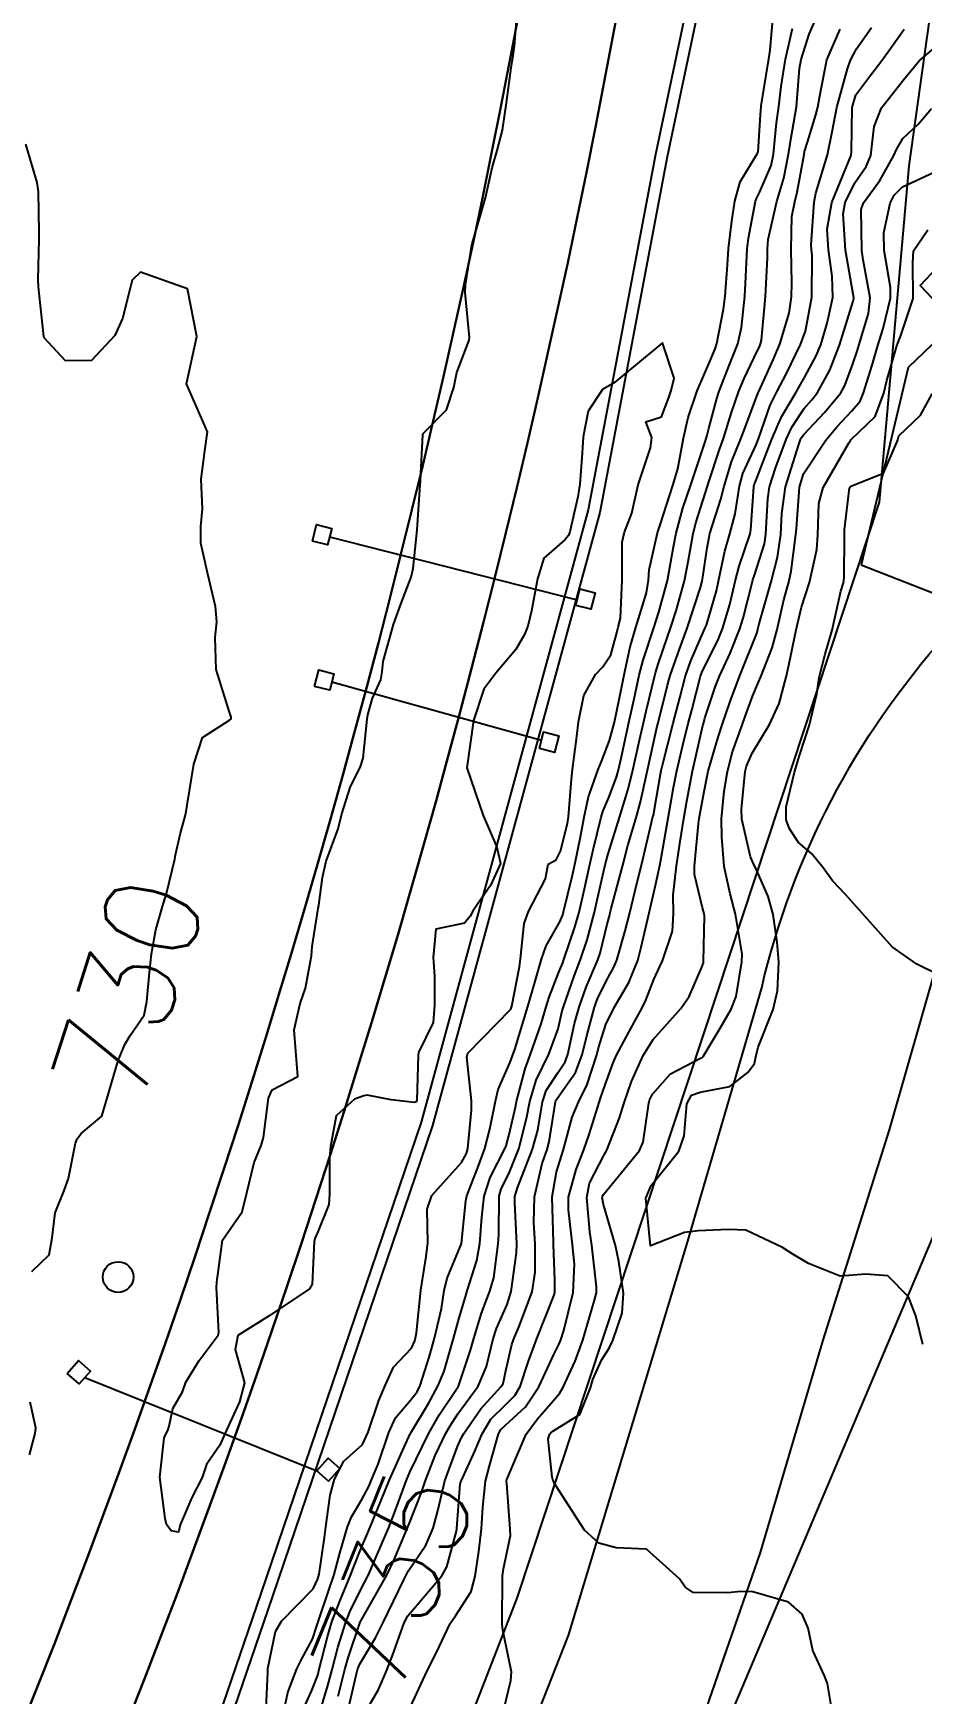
# Model space of a CAD drawing. Header units: metres. Extents: x 318500 to 325275, y 7408834 to 7428799.
# Drawn here: x 323860.1 to 323897.5, y 7420204.2 to 7420274.1 of the extents above; entities that cross this region are included whole.
import ezdxf
from ezdxf.enums import TextEntityAlignment as Align

# ---------------------------------------------------------------- set-up
doc = ezdxf.new("R2010")
doc.units = ezdxf.units.M
doc.header["$MEASUREMENT"] = 0
for name, color, linetype in [('Canaleta de Drenagem', 151, 'Continuous'), ('Cemitério', 206, 'Continuous'), ('Cotas', 45, 'Continuous'), ('Curvas de Nivel 1m', 11, 'Continuous'), ('Curvas de Nivel 5m', 15, 'Continuous'), ('Divisas', 45, 'Continuous'), ('Edificações', 30, 'Continuous'), ('Linha Férrea', 20, 'Continuous'), ('Postes', 20, 'Continuous'), ('Pórticos', 45, 'Continuous'), ('Vias Primárias', 230, 'Continuous')]:
    doc.layers.add(name, color=color, linetype=linetype)
doc.styles.add('Style-STANDARD', font='STANDARD.shx')

msp = doc.modelspace()

# ---------------------------------------------------------------- linework, layer by layer
at = {"layer": 'Canaleta de Drenagem'}
for points in [[(323891.418, 7420394.695), (323892.434, 7420383.178), (323894.003, 7420366.411), (323894.043, 7420351.105), (323893.695, 7420331.232), (323893.583, 7420323.312), (323892.269, 7420306.607), (323891.176, 7420295.33), (323888.938, 7420281.623), (323886.274, 7420268.988), (323883.441, 7420254.04), (323876.417, 7420228.276), (323869.673, 7420208.437), (323866.49, 7420199.138)], [(323891.916, 7420394.739), (323892.932, 7420383.223), (323894.503, 7420366.435), (323894.543, 7420351.101), (323894.195, 7420331.224), (323894.083, 7420323.289), (323892.767, 7420306.564), (323891.672, 7420295.265), (323889.429, 7420281.531), (323886.764, 7420268.889), (323883.929, 7420253.928), (323876.895, 7420228.129), (323870.146, 7420208.276), (323866.963, 7420198.976)]]:
    msp.add_lwpolyline(points, dxfattribs=at)
at = {"layer": 'Cemitério'}
msp.add_lwpolyline([(323974.526, 7420146.416), (323992.042, 7420200.075), (323901.075, 7420230.882), (323879.8, 7420180.568), (323974.526, 7420146.416)], dxfattribs=at)
at = {"layer": 'Curvas de Nivel 1m', "flags": 128}
for points, elevation in [([(323869.877, 7420203.279), (323869.959, 7420205.136), (323869.967, 7420205.278), (323870.283, 7420206.834), (323870.539, 7420207.27), (323871.864, 7420208.635), (323872.067, 7420209.049), (323872.12, 7420209.248), (323872.35, 7420210.789), (323872.406, 7420211.245), (323872.591, 7420212.572), (323872.774, 7420213.242), (323873.167, 7420214.008), (323873.945, 7420214.706), (323874.186, 7420215.226), (323874.63, 7420216.56), (323874.917, 7420217.216), (323875.247, 7420217.956), (323876.003, 7420218.755), (323876.141, 7420219.065), (323876.178, 7420219.197), (323876.218, 7420219.403), (323876.4, 7420221.194), (323876.627, 7420222.616), (323876.698, 7420223.19), (323876.663, 7420224.61), (323876.861, 7420225.188), (323878.104, 7420226.574), (323878.323, 7420226.953), (323878.381, 7420227.167), (323878.527, 7420228.773), (323878.532, 7420229.166), (323878.335, 7420231.01), (323878.38, 7420231.177), (323880.189, 7420233.031), (323880.234, 7420233.149), (323880.551, 7420234.808), (323880.599, 7420235.144), (323880.752, 7420236.632), (323880.932, 7420237.14), (323881.65, 7420238.515), (323881.754, 7420239.128), (323882.09, 7420239.306), (323882.278, 7420239.675), (323882.573, 7420240.84), (323882.607, 7420241.117), (323882.742, 7420242.698), (323882.786, 7420243.115), (323882.956, 7420244.501), (323883.031, 7420245.113), (323883.258, 7420246.22), (323883.747, 7420247.106), (323884.051, 7420247.437), (323884.393, 7420247.942), (323884.644, 7420248.859), (323884.707, 7420249.096), (323884.798, 7420249.478), (323884.867, 7420251.093), (323884.873, 7420252.674), (323884.967, 7420253.092), (323885.277, 7420253.892), (323885.545, 7420255.084), (323886.069, 7420256.642), (323886.116, 7420257.076), (323885.863, 7420257.736), (323886.523, 7420257.957), (323886.835, 7420258.766), (323886.93, 7420259.064), (323887.054, 7420259.572), (323886.56, 7420261.07), (323884.543, 7420259.392), (323884.362, 7420259.282), (323884.043, 7420259.105), (323883.446, 7420258.191), (323883.235, 7420257.113), (323883.185, 7420256.428), (323883.089, 7420255.114), (323883.004, 7420254.585), (323882.672, 7420253.118), (323882.616, 7420252.96), (323882.455, 7420252.773), (323881.575, 7420252.001), (323881.302, 7420251.137), (323881.061, 7420249.785), (323880.895, 7420249.143), (323880.761, 7420248.788), (323880.395, 7420248.162), (323879.552, 7420247.162), (323879.05, 7420246.49), (323878.62, 7420245.176), (323878.33, 7420243.18), (323879.018, 7420241.169), (323879.594, 7420239.847), (323879.747, 7420239.158), (323879.325, 7420238.229), (323878.605, 7420237.175), (323878.481, 7420236.942), (323878.242, 7420236.644), (323877.034, 7420236.396), (323876.922, 7420235.193), (323876.971, 7420234.43), (323876.971, 7420233.192), (323876.912, 7420232.464), (323876.304, 7420231.199), (323876.284, 7420231.083), (323876.226, 7420229.199), (323876.208, 7420229.129), (323876.138, 7420229.1), (323875.149, 7420229.215), (323874.143, 7420229.401), (323873.995, 7420229.379), (323873.609, 7420229.235), (323872.839, 7420228.533), (323872.596, 7420227.245), (323872.56, 7420226.791), (323872.558, 7420225.245), (323872.523, 7420224.806), (323872.066, 7420223.65), (323871.936, 7420223.378), (323871.91, 7420223.252), (323871.83, 7420221.456), (323871.717, 7420221.255), (323870.018, 7420220.119), (323868.694, 7420219.3), (323868.592, 7420218.71), (323868.982, 7420217.295), (323868.764, 7420216.502), (323868.221, 7420215.306), (323867.944, 7420214.681), (323867.383, 7420213.868), (323867.201, 7420213.317), (323866.767, 7420212.472), (323866.273, 7420211.326), (323866.202, 7420211.02), (323865.896, 7420211.071), (323865.706, 7420211.333), (323865.639, 7420211.598), (323865.418, 7420213.338), (323865.604, 7420214.993), (323865.764, 7420215.333), (323865.808, 7420215.476), (323865.963, 7420216.215), (323866.378, 7420216.922), (323866.519, 7420217.325), (323867.072, 7420218.241), (323867.88, 7420219.311), (323867.898, 7420219.424), (323867.797, 7420221.312), (323867.811, 7420221.535), (323868.06, 7420223.31), (323868.883, 7420224.493), (323869.079, 7420225.295), (323869.39, 7420226.578), (323869.684, 7420227.286), (323869.775, 7420227.625), (323869.987, 7420229.282), (323870.145, 7420229.631), (323871.225, 7420230.193), (323871.144, 7420231.265), (323871.068, 7420232.156), (323871.329, 7420233.263), (323871.549, 7420233.911), (323871.793, 7420235.264), (323871.832, 7420235.656), (323872.083, 7420237.262), (323872.106, 7420237.407), (323872.263, 7420238.572), (323872.417, 7420239.258), (323872.927, 7420240.614), (323873.078, 7420241.248), (323873.42, 7420242.353), (323873.856, 7420243.237), (323873.968, 7420243.592), (323874.146, 7420245.233), (323874.174, 7420245.411), (323874.363, 7420246.119), (323874.722, 7420246.878), (323874.771, 7420247.224), (323874.811, 7420247.65), (323875.252, 7420249.217), (323875.562, 7420250.064), (323875.988, 7420251.207), (323876.073, 7420251.568), (323876.244, 7420253.203), (323876.372, 7420255.095), (323876.383, 7420255.201), (323876.39, 7420255.293), (323876.478, 7420257.2), (323876.485, 7420257.226), (323876.511, 7420257.259), (323877.475, 7420258.241), (323877.786, 7420259.188), (323877.91, 7420259.823), (323878.434, 7420261.181), (323878.45, 7420261.293), (323878.259, 7420263.183), (323878.273, 7420263.505), (323878.548, 7420265.181), (323878.561, 7420265.24), (323878.623, 7420265.471), (323879.126, 7420267.173), (323879.404, 7420268.424), (323879.607, 7420269.166), (323879.837, 7420270.008), (323880.001, 7420271.16), (323880.195, 7420272.638), (323880.288, 7420273.156), (323880.337, 7420273.545), (323880.462, 7420275.154)], 731), ([(323870.6, 7420203.268), (323870.801, 7420204.269), (323871.181, 7420205.26), (323871.398, 7420205.685), (323871.839, 7420206.518), (323872.026, 7420207.07), (323872.076, 7420207.248), (323872.535, 7420208.571), (323872.748, 7420209.241), (323872.99, 7420210.132), (323873.315, 7420211.236), (323873.476, 7420211.664), (323873.917, 7420212.388), (323874.208, 7420212.943), (323874.321, 7420213.224), (323874.598, 7420213.882), (323875.058, 7420215.213), (323875.338, 7420215.831), (323875.97, 7420216.566), (323876.25, 7420216.922), (323876.378, 7420217.194), (323876.764, 7420218.423), (323876.973, 7420219.186), (323877.274, 7420220.433), (323877.388, 7420221.18), (323877.507, 7420221.709), (323878.058, 7420223.021), (323878.1, 7420223.129), (323878.106, 7420223.17), (323878.294, 7420224.961), (323878.339, 7420225.168), (323878.828, 7420226.437), (323879.095, 7420227.16), (323879.299, 7420227.981), (323879.537, 7420229.156), (323879.657, 7420229.647), (323880.165, 7420230.792), (323880.257, 7420231.06), (323880.285, 7420231.148), (323880.354, 7420231.33), (323880.908, 7420233.139), (323881.197, 7420234.143), (323881.478, 7420235.131), (323881.669, 7420235.688), (323882.244, 7420236.704), (323882.373, 7420236.994), (323882.408, 7420237.118), (323882.771, 7420238.609), (323882.877, 7420239.114), (323883.121, 7420240.278), (323883.273, 7420241.11), (323883.454, 7420241.967), (323883.86, 7420243.105), (323883.995, 7420243.442), (323884.342, 7420244.336), (323884.548, 7420245.097), (323884.86, 7420246.605), (323884.957, 7420247.091), (323885.21, 7420248.275), (323885.447, 7420249.084), (323885.896, 7420250.549), (323885.976, 7420251.077), (323886.006, 7420251.507), (323886.356, 7420253.072), (323886.465, 7420253.404), (323886.877, 7420254.671), (323887.006, 7420255.062), (323887.207, 7420255.769), (323887.457, 7420257.056), (323887.647, 7420257.929), (323888.028, 7420259.048), (323888.552, 7420260.277), (323888.78, 7420260.816), (323888.851, 7420261.037), (323889.138, 7420262.481), (323889.204, 7420263.034), (323889.295, 7420264.347), (323889.346, 7420265.033), (323889.479, 7420266.184), (323889.605, 7420267.03), (323889.838, 7420267.842), (323890.553, 7420269.021), (323890.587, 7420269.106), (323890.695, 7420270.66), (323890.715, 7420271.004), (323890.715, 7420271.02), (323890.72, 7420271.039), (323891.043, 7420273.015), (323891.097, 7420273.386), (323891.239, 7420275.013)], 732), ([(323872.091, 7420203.247), (323872.488, 7420204.565), (323872.667, 7420205.242), (323872.909, 7420206.164), (323873.251, 7420207.236), (323873.419, 7420207.669), (323873.863, 7420208.574), (323874.192, 7420209.225), (323874.709, 7420210.396), (323875.053, 7420211.213), (323875.295, 7420211.824), (323875.792, 7420213.202), (323875.933, 7420213.535), (323876.736, 7420215.188), (323877.18, 7420215.964), (323877.98, 7420217.164), (323878.486, 7420218.681), (323878.624, 7420219.164), (323878.946, 7420220.235), (323879.308, 7420221.157), (323879.472, 7420221.722), (323879.66, 7420223.154), (323879.677, 7420223.543), (323879.699, 7420225.154), (323879.78, 7420225.466), (323880.1, 7420226.103), (323880.518, 7420227.144), (323880.846, 7420228.422), (323880.979, 7420229.137), (323881.254, 7420230.033), (323881.789, 7420231.126), (323882.181, 7420232.195), (323882.351, 7420232.956), (323882.397, 7420233.118), (323882.868, 7420234.456), (323883.124, 7420235.111), (323883.403, 7420235.938), (323883.703, 7420237.105), (323883.806, 7420237.553), (323884.152, 7420239.101), (323884.178, 7420239.194), (323884.277, 7420239.561), (323884.758, 7420241.093), (323885.126, 7420242.28), (323885.325, 7420243.085), (323885.601, 7420244.34), (323885.769, 7420245.079), (323885.876, 7420245.559), (323886.244, 7420247.072), (323886.273, 7420247.18), (323886.387, 7420247.538), (323886.777, 7420248.691), (323886.907, 7420249.063), (323887.148, 7420249.79), (323887.495, 7420251.054), (323887.648, 7420251.846), (323887.854, 7420253.049), (323887.979, 7420253.535), (323888.461, 7420255.04), (323888.491, 7420255.132), (323888.971, 7420256.57), (323889.127, 7420257.034), (323889.459, 7420258.098), (323889.782, 7420259.028), (323890.009, 7420259.562), (323890.566, 7420260.746), (323890.656, 7420260.931), (323890.691, 7420261.018), (323890.733, 7420261.179), (323890.904, 7420263.015), (323890.986, 7420264.642), (323890.986, 7420265.015), (323891.017, 7420265.408), (323891.38, 7420267.009), (323891.671, 7420267.989), (323891.873, 7420269.002), (323891.979, 7420269.702), (323892.2, 7420270.997), (323892.335, 7420272.615), (323892.396, 7420272.995), (323892.736, 7420274.052), (323893.142, 7420274.984)], 734), ([(323873.37, 7420203.661), (323873.737, 7420205.231), (323873.757, 7420205.295), (323873.823, 7420205.45), (323874.496, 7420206.564), (323874.816, 7420207.216), (323875.678, 7420209.012), (323875.781, 7420209.201), (323875.808, 7420209.263), (323875.873, 7420209.376), (323876.606, 7420210.472), (323876.915, 7420211.185), (323877.125, 7420211.969), (323877.41, 7420213.178), (323877.945, 7420214.622), (323878.116, 7420215), (323878.203, 7420215.167), (323878.925, 7420216.202), (323879.784, 7420217.152), (323879.858, 7420217.275), (323879.991, 7420217.877), (323880.234, 7420218.919), (323880.307, 7420219.146), (323880.519, 7420219.646), (323881.079, 7420221.134), (323881.216, 7420221.959), (323881.206, 7420223.133), (323881.154, 7420224.053), (323881.178, 7420225.134), (323881.502, 7420226.527), (323881.717, 7420227.126), (323881.799, 7420227.44), (323882.066, 7420229.121), (323882.082, 7420229.18), (323882.142, 7420229.268), (323882.911, 7420230.36), (323883.19, 7420231.11), (323883.379, 7420231.907), (323883.705, 7420233.105), (323883.836, 7420233.463), (323884.207, 7420234.233), (323884.524, 7420234.787), (323884.65, 7420235.094), (323885, 7420236.327), (323885.192, 7420237.086), (323885.494, 7420238.313), (323885.684, 7420239.079), (323886.099, 7420240.875), (323886.153, 7420241.072), (323886.183, 7420241.19), (323886.313, 7420241.931), (323886.481, 7420242.915), (323886.509, 7420243.067), (323886.565, 7420243.299), (323887.015, 7420245.06), (323887.29, 7420246.132), (323887.537, 7420247.053), (323887.759, 7420247.68), (323888.354, 7420249.041), (323888.411, 7420249.186), (323888.834, 7420250.628), (323888.928, 7420251.035), (323889.185, 7420252.296), (323889.402, 7420253.031), (323889.629, 7420253.872), (323889.802, 7420255.027), (323889.952, 7420255.569), (323890.507, 7420256.769), (323890.604, 7420257.019), (323891.103, 7420258.439), (323891.37, 7420259.008), (323891.778, 7420259.775), (323892.368, 7420260.993), (323892.576, 7420261.553), (323892.844, 7420262.986), (323892.86, 7420264.743), (323892.834, 7420264.987), (323892.822, 7420265.186), (323892.947, 7420266.985), (323893.02, 7420267.359), (323893.511, 7420268.977), (323893.711, 7420269.948), (323893.897, 7420270.972), (323894.346, 7420272.595), (323894.478, 7420272.964), (323894.727, 7420273.439), (323895.359, 7420274.335)], 736), ([(323871.466, 7420203.584), (323871.806, 7420204.324), (323872.062, 7420205.002), (323872.128, 7420205.247), (323872.473, 7420206.611), (323872.659, 7420207.242), (323872.987, 7420208.111), (323873.453, 7420209.234), (323873.57, 7420209.537), (323873.887, 7420210.338), (323874.155, 7420210.967), (323874.262, 7420211.225), (323874.744, 7420212.391), (323875.082, 7420213.213), (323875.95, 7420215.154), (323875.975, 7420215.2), (323876.72, 7420216.438), (323877.135, 7420217.183), (323877.378, 7420217.79), (323877.78, 7420219.173), (323878.019, 7420220.036), (323878.273, 7420220.922), (323878.356, 7420221.167), (323878.76, 7420222.452), (323878.885, 7420223.162), (323878.967, 7420224.271), (323879.059, 7420225.16), (323879.314, 7420225.942), (323879.939, 7420227.152), (323879.989, 7420227.274), (323880.119, 7420227.753), (323880.379, 7420228.904), (323880.429, 7420229.146), (323880.783, 7420230.518), (323881.014, 7420231.137), (323881.462, 7420232.41), (323881.667, 7420233.128), (323881.793, 7420233.529), (323882.212, 7420234.58), (323882.367, 7420234.97), (323882.419, 7420235.118), (323882.88, 7420236.474), (323883.055, 7420237.112), (323883.286, 7420238.084), (323883.513, 7420239.108), (323883.654, 7420239.732), (323883.993, 7420241.103), (323884.063, 7420241.343), (323884.313, 7420241.935), (323884.637, 7420242.784), (323884.719, 7420243.094), (323884.824, 7420243.582), (323885.156, 7420245.088), (323885.371, 7420246.079), (323885.592, 7420247.082), (323885.754, 7420247.715), (323886.197, 7420249.073), (323886.417, 7420249.729), (323886.778, 7420251.065), (323887.026, 7420252.487), (323887.136, 7420253.06), (323887.429, 7420254.102), (323887.741, 7420255.051), (323888.367, 7420256.9), (323888.406, 7420257.042), (323888.425, 7420257.128), (323888.516, 7420257.459), (323888.847, 7420258.725), (323888.946, 7420259.036), (323889.403, 7420260.18), (323889.738, 7420261.028), (323889.897, 7420261.707), (323890.026, 7420263.026), (323890.056, 7420263.567), (323890.134, 7420265.025), (323890.185, 7420265.463), (323890.479, 7420267.022), (323890.519, 7420267.144), (323890.646, 7420267.394), (323891.141, 7420268.534), (323891.242, 7420269.011), (323891.369, 7420270.33), (323891.457, 7420271.009), (323891.554, 7420271.853), (323891.744, 7420273.005), (323892.034, 7420274.295)], 733), ([(323873.941, 7420203.228), (323874.624, 7420204.401), (323874.972, 7420205.213), (323875.213, 7420205.826), (323875.701, 7420207.202), (323875.853, 7420207.495), (323877.288, 7420209.179), (323877.496, 7420209.555), (323877.898, 7420211.057), (323877.918, 7420211.152), (323877.921, 7420211.17), (323878.049, 7420213.048), (323878.09, 7420213.168), (323878.677, 7420214.428), (323878.975, 7420215.16), (323879.347, 7420215.768), (323879.969, 7420216.396), (323880.357, 7420216.762), (323880.577, 7420217.141), (323880.924, 7420218.208), (323881.272, 7420219.131), (323882.029, 7420221.038), (323882.044, 7420221.12), (323882.038, 7420221.623), (323881.983, 7420223.121), (323881.975, 7420223.207), (323881.924, 7420225.122), (323882.101, 7420226.177), (323882.331, 7420226.894), (323882.403, 7420227.117), (323882.765, 7420228.479), (323883.026, 7420229.111), (323883.402, 7420229.856), (323883.805, 7420231.104), (323883.878, 7420231.397), (323884.183, 7420232.382), (323884.535, 7420233.095), (323885.151, 7420234.141), (323885.526, 7420235.08), (323885.67, 7420235.636), (323886.004, 7420237.074), (323886.261, 7420238.178), (323886.454, 7420239.067), (323886.497, 7420239.29), (323886.806, 7420241.062), (323887.031, 7420242.348), (323887.168, 7420243.057), (323887.416, 7420244.129), (323887.649, 7420245.051), (323887.795, 7420245.612), (323888.172, 7420247.043), (323888.227, 7420247.198), (323888.388, 7420247.544), (323888.895, 7420248.543), (323889.087, 7420249.033), (323889.394, 7420250.057), (323889.627, 7420251.028), (323889.792, 7420251.674), (323890.249, 7420253.022), (323890.285, 7420253.199), (323890.404, 7420255.021), (323890.419, 7420255.093), (323890.492, 7420255.262), (323891.167, 7420257.01), (323891.571, 7420257.957), (323892.185, 7420258.995), (323892.318, 7420259.219), (323892.55, 7420259.64), (323893.033, 7420260.513), (323893.222, 7420260.98), (323893.498, 7420261.895), (323893.726, 7420262.973), (323893.708, 7420263.869), (323893.551, 7420264.976), (323893.498, 7420265.842), (323893.687, 7420266.974), (323894.39, 7420268.688), (323894.5, 7420268.963), (323894.52, 7420269.115), (323894.55, 7420270.962), (323894.705, 7420271.497), (323895.329, 7420272.339), (323895.799, 7420272.949), (323896.184, 7420273.49), (323896.74, 7420274.266)], 737), ([(323875.792, 7420203.307), (323876.394, 7420204.608), (323876.66, 7420205.187), (323877.056, 7420205.958), (323877.636, 7420207.173), (323877.853, 7420207.502), (323878.512, 7420208.515), (323878.688, 7420209.162), (323878.846, 7420210.2), (323878.956, 7420211.159), (323879.002, 7420212.071), (323879.124, 7420213.158), (323879.287, 7420213.806), (323879.662, 7420215.153), (323879.763, 7420215.341), (323879.956, 7420215.525), (323880.81, 7420216.295), (323881.368, 7420217.129), (323881.556, 7420217.557), (323882.001, 7420218.498), (323882.211, 7420218.913), (323882.29, 7420219.116), (323882.409, 7420219.51), (323882.806, 7420221.108), (323882.862, 7420222.293), (323882.784, 7420223.109), (323882.609, 7420224.585), (323882.617, 7420225.115), (323882.93, 7420226.283), (323883.261, 7420227.108), (323883.476, 7420227.75), (323883.9, 7420229.102), (323883.962, 7420229.282), (323884.151, 7420229.847), (323884.486, 7420230.774), (323884.635, 7420231.093), (323885.148, 7420232.053), (323885.717, 7420233.077), (323885.868, 7420233.402), (323886.208, 7420234.275), (323886.457, 7420234.826), (323886.573, 7420235.065), (323886.993, 7420236.304), (323887.029, 7420237.058), (323887.017, 7420237.818), (323887.16, 7420239.057), (323887.307, 7420240.076), (323887.461, 7420241.053), (323887.585, 7420241.777), (323887.83, 7420243.047), (323888.268, 7420244.96), (323888.286, 7420245.041), (323888.3, 7420245.091), (323888.354, 7420245.276), (323888.797, 7420246.613), (323888.97, 7420247.034), (323889.42, 7420248.005), (323889.824, 7420249.026), (323889.958, 7420249.481), (323890.348, 7420251.021), (323890.366, 7420251.086), (323890.434, 7420251.289), (323890.854, 7420252.614), (323890.919, 7420253.013), (323890.995, 7420254.499), (323891.068, 7420255.011), (323891.329, 7420255.838), (323891.769, 7420257.001), (323892.001, 7420257.515), (323892.53, 7420258.299), (323892.85, 7420258.67), (323893.093, 7420258.982), (323893.612, 7420259.916), (323894.016, 7420260.968), (323894.589, 7420262.824), (323894.621, 7420262.929), (323894.623, 7420262.96), (323894.592, 7420263.111), (323894.261, 7420264.965), (323894.165, 7420266.49), (323894.249, 7420266.966), (323894.658, 7420267.8), (323895.137, 7420268.483), (323895.329, 7420268.953), (323895.469, 7420270.171), (323895.78, 7420270.949), (323896.184, 7420271.467), (323896.712, 7420272.135), (323897.363, 7420272.93), (323898.099, 7420273.55)], 738), ([(323879.79, 7420203.15), (323880.184, 7420204.774), (323880.209, 7420205.144), (323879.846, 7420206.894), (323879.818, 7420207.15), (323879.818, 7420207.182), (323879.837, 7420209.15), (323879.837, 7420209.183), (323879.875, 7420209.477), (323880.168, 7420210.874), (323880.161, 7420211.146), (323880.018, 7420213.059), (323880.008, 7420213.149), (323880.021, 7420213.238), (323880.833, 7420215.137), (323881.308, 7420215.781), (323881.971, 7420216.544), (323882.237, 7420216.855), (323882.393, 7420217.114), (323882.893, 7420218.21), (323883.217, 7420219.102), (323883.712, 7420220.78), (323883.784, 7420221.094), (323883.791, 7420221.336), (323883.59, 7420223.097), (323883.515, 7420223.652), (323883.379, 7420225.107), (323883.499, 7420225.703), (323884.108, 7420226.893), (323884.221, 7420227.098), (323884.764, 7420228.457), (323884.949, 7420229.088), (323885.257, 7420229.98), (323885.755, 7420231.076), (323886.177, 7420231.746), (323887.336, 7420233.053), (323887.685, 7420233.561), (323888.216, 7420234.795), (323888.285, 7420234.973), (323888.297, 7420235.039), (323888.337, 7420236.951), (323888.326, 7420237.039), (323888.252, 7420237.283), (323887.916, 7420238.695), (323887.912, 7420239.045), (323888.081, 7420240.828), (323888.111, 7420241.043), (323888.139, 7420241.206), (323888.317, 7420242.18), (323888.461, 7420242.906), (323888.492, 7420243.038), (323888.906, 7420244.473), (323889.092, 7420245.033), (323889.417, 7420245.976), (323889.803, 7420247.026), (323889.968, 7420247.443), (323890.403, 7420248.52), (323890.543, 7420248.883), (323890.582, 7420249.017), (323890.634, 7420249.239), (323891.133, 7420251.009), (323891.403, 7420252.048), (323891.545, 7420253.004), (323891.594, 7420253.882), (323891.748, 7420255.001), (323892.299, 7420256.784), (323892.378, 7420256.992), (323892.418, 7420257.085), (323892.513, 7420257.214), (323893.376, 7420258.128), (323894.067, 7420258.967), (323894.236, 7420259.273), (323894.558, 7420260.137), (323894.767, 7420260.758), (323894.829, 7420260.957), (323895.239, 7420262.298), (323895.305, 7420262.953), (323895.013, 7420264.557), (323894.953, 7420264.957), (323894.924, 7420266.679), (323895.019, 7420266.956), (323895.707, 7420267.902), (323896.305, 7420268.944), (323896.413, 7420269.204), (323896.681, 7420269.661), (323897.342, 7420270.278), (323897.883, 7420270.922)], 739), ([(323897.515, 7420218.917), (323897.219, 7420220.119), (323896.911, 7420220.927), (323896.043, 7420221.803), (323895.12, 7420221.874), (323894.042, 7420221.79), (323892.712, 7420222.318), (323892.056, 7420222.721), (323891.618, 7420222.997), (323890.071, 7420223.73), (323889.344, 7420223.754), (323888.07, 7420223.702), (323887.491, 7420223.627), (323886.06, 7420223.07), (323885.868, 7420225.073), (323886.095, 7420225.599), (323887.261, 7420227.053), (323887.48, 7420227.689), (323887.587, 7420229.048), (323887.79, 7420229.401), (323888.147, 7420229.529), (323889.405, 7420229.774), (323890.16, 7420230.357), (323890.437, 7420230.745), (323890.495, 7420231.015), (323890.594, 7420231.433), (323891.219, 7420233.005), (323891.41, 7420233.794), (323891.464, 7420235.001), (323891.395, 7420235.84), (323891.222, 7420237.005), (323891.017, 7420237.768), (323890.468, 7420239.017), (323890.398, 7420239.144), (323890.276, 7420239.44), (323889.899, 7420241.024), (323889.887, 7420241.443), (323890.044, 7420243.023), (323890.097, 7420243.258), (323890.338, 7420243.8), (323891.07, 7420245.009), (323891.476, 7420245.891), (323891.773, 7420246.999), (323891.885, 7420247.5), (323892.185, 7420248.993), (323892.42, 7420249.944), (323892.751, 7420250.985), (323893.062, 7420252.37), (323893.107, 7420252.98), (323893.149, 7420254.311), (323893.329, 7420254.977), (323894.421, 7420256.873), (323894.477, 7420256.96), (323894.493, 7420256.977), (323894.511, 7420256.996), (323895.511, 7420257.964), (323895.881, 7420258.947), (323896.011, 7420259.483), (323896.428, 7420260.941), (323896.461, 7420261.051), (323896.574, 7420261.331), (323897.115, 7420262.932), (323897.099, 7420264.446), (323897.131, 7420264.932), (323897.733, 7420265.824)], 741), ([(323898.213, 7420234.461), (323897.271, 7420234.924), (323896.231, 7420235.642), (323895.072, 7420236.952), (323894.259, 7420237.852), (323893.72, 7420238.424), (323893.32, 7420238.974), (323892.854, 7420239.557), (323892.286, 7420240.034), (323891.91, 7420240.612), (323891.77, 7420240.998), (323891.77, 7420241.536), (323892.125, 7420242.993), (323892.337, 7420243.705), (323892.753, 7420244.984), (323893.058, 7420246.291), (323893.163, 7420246.978), (323893.408, 7420247.962), (323893.708, 7420248.971), (323894.075, 7420250.614), (323894.181, 7420250.964), (323894.215, 7420251.182), (323894.218, 7420252.964), (323894.227, 7420253.2), (323894.439, 7420254.961), (323894.491, 7420255.032), (323895.86, 7420255.583), (323896.454, 7420256.941), (323896.462, 7420256.989), (323896.513, 7420257.156), (323897.427, 7420258.026), (323897.912, 7420258.919)], 742)]:
    msp.add_lwpolyline(points, dxfattribs=dict(at, elevation=elevation))
at = {"layer": 'Curvas de Nivel 5m', "flags": 128}
for points, elevation in [([(323872.924, 7420204.118), (323873.204, 7420205.236), (323873.336, 7420205.726), (323873.847, 7420207.23), (323874.965, 7420209.214), (323875.262, 7420209.827), (323875.838, 7420211.201), (323875.856, 7420211.246), (323875.902, 7420211.363), (323876.43, 7420212.685), (323876.597, 7420213.19), (323877.007, 7420214.25), (323877.453, 7420215.177), (323877.633, 7420215.497), (323877.962, 7420215.996), (323878.459, 7420216.679), (323878.806, 7420217.162), (323879.161, 7420217.99), (323879.449, 7420219.156), (323879.582, 7420219.586), (323880.025, 7420220.603), (323880.201, 7420221.147), (323880.424, 7420222.775), (323880.433, 7420223.144), (323880.35, 7420224.882), (323880.361, 7420225.146), (323880.462, 7420225.513), (323881.101, 7420227.135), (323881.32, 7420227.934), (323881.524, 7420229.129), (323881.675, 7420229.599), (323882.158, 7420230.352), (323882.471, 7420230.812), (323882.584, 7420231.116), (323882.871, 7420232.425), (323883.058, 7420233.111), (323883.36, 7420233.951), (323883.844, 7420235.104), (323883.942, 7420235.385), (323884.243, 7420236.602), (323884.346, 7420237.001), (323884.372, 7420237.098), (323884.412, 7420237.258), (323884.897, 7420239.091), (323885.113, 7420239.918), (323885.457, 7420241.083), (323885.642, 7420241.748), (323885.93, 7420243.076), (323886.349, 7420244.941), (323886.382, 7420245.07), (323886.783, 7420246.655), (323886.894, 7420247.062), (323887.276, 7420248.178), (323887.599, 7420249.052), (323888.159, 7420250.776), (323888.232, 7420251.043), (323888.264, 7420251.211), (323888.451, 7420252.437), (323888.539, 7420252.959), (323888.56, 7420253.039), (323889.027, 7420254.489), (323889.158, 7420255.033), (323889.47, 7420256.061), (323889.862, 7420257.026), (323890.042, 7420257.5), (323890.537, 7420258.819), (323890.592, 7420258.967), (323890.616, 7420259.019), (323891.223, 7420260.347), (323891.502, 7420261.006), (323891.894, 7420262.311), (323891.997, 7420262.999), (323892.011, 7420263.587), (323891.974, 7420265), (323892.015, 7420266.38), (323892.133, 7420266.998), (323892.235, 7420267.407), (323892.525, 7420268.992), (323892.547, 7420269.116), (323892.679, 7420269.558), (323893.023, 7420270.658), (323893.098, 7420270.984), (323893.185, 7420271.463), (323893.481, 7420272.979), (323894.04, 7420274.271)], 735), ([(323860.039, 7420221.99), (323860.758, 7420222.694), (323860.887, 7420223.402), (323861.012, 7420224.459), (323861.397, 7420225.397), (323861.579, 7420225.903), (323861.872, 7420227.392), (323861.935, 7420227.57), (323862.116, 7420227.788), (323862.975, 7420228.529), (323863.229, 7420229.374), (323863.66, 7420230.872), (323863.87, 7420231.364), (323863.96, 7420231.567), (323864.168, 7420231.92), (323864.759, 7420232.773), (323864.874, 7420233.35), (323864.991, 7420234.565), (323865.069, 7420235.347), (323865.25, 7420236.365), (323865.533, 7420237.341), (323865.695, 7420237.891), (323866.048, 7420239.333), (323866.084, 7420239.522), (323866.286, 7420240.426), (323866.489, 7420241.146), (323866.525, 7420241.337), (323866.569, 7420241.603), (323866.855, 7420243.332), (323867.212, 7420244.452), (323868.348, 7420245.192), (323868.417, 7420245.241), (323868.425, 7420245.309), (323868.353, 7420245.523), (323867.788, 7420247.319), (323867.746, 7420248.672), (323867.813, 7420249.319), (323867.755, 7420249.974), (323867.443, 7420251.325), (323867.15, 7420252.629), (323867.14, 7420253.33), (323867.22, 7420254.081), (323867.162, 7420255.33), (323867.31, 7420256.516), (323867.428, 7420257.326), (323866.54, 7420259.34), (323866.979, 7420261.334), (323866.59, 7420263.34), (323864.6, 7420264.042), (323864.253, 7420263.708), (323864.17, 7420263.366), (323863.854, 7420262.088), (323863.531, 7420261.375), (323862.549, 7420260.32), (323861.445, 7420260.303), (323860.559, 7420261.275), (323860.526, 7420261.42), (323860.521, 7420261.46), (323860.311, 7420263.423), (323860.305, 7420263.712), (323860.339, 7420265.423), (323860.34, 7420265.705), (323860.317, 7420267.423), (323860.257, 7420267.812), (323859.788, 7420269.429)], 730), ([(323893.79, 7420202.96), (323893.506, 7420204.655), (323893.384, 7420204.967), (323892.895, 7420206.033), (323892.689, 7420206.977), (323892.446, 7420207.571), (323891.861, 7420208.075), (323890.365, 7420208.505), (323889.865, 7420208.525), (323889.311, 7420208.465), (323887.864, 7420208.474), (323887.525, 7420208.703), (323887.276, 7420209.049), (323885.889, 7420210.305), (323884.612, 7420210.36), (323883.892, 7420210.553), (323883.287, 7420211.099), (323882.087, 7420212.958), (323881.99, 7420213.119), (323881.97, 7420213.159), (323881.932, 7420213.33), (323881.751, 7420214.926), (323881.813, 7420215.122), (323881.871, 7420215.201), (323881.952, 7420215.263), (323883.093, 7420215.973), (323883.543, 7420217.097), (323883.634, 7420217.446), (323883.997, 7420218.252), (323884.33, 7420218.762), (323884.48, 7420219.085), (323884.87, 7420220.233), (323884.921, 7420221.081), (323884.729, 7420222.404), (323884.583, 7420223.085), (323884.086, 7420224.81), (323884.034, 7420225.101), (323884.04, 7420225.151), (323884.091, 7420225.231), (323885.605, 7420227.078), (323885.759, 7420227.431), (323885.986, 7420229.072), (323886.02, 7420229.194), (323886.146, 7420229.452), (323886.908, 7420230.31), (323888.169, 7420230.958), (323888.226, 7420230.982), (323888.278, 7420231.039), (323888.991, 7420232.223), (323889.461, 7420233.027), (323889.66, 7420233.563), (323889.911, 7420235.023), (323889.913, 7420235.335), (323889.645, 7420237.026), (323889.415, 7420237.872), (323889.156, 7420239.031), (323889.062, 7420240.259), (323889.052, 7420241.032), (323889.155, 7420242.194), (323889.295, 7420243.03), (323889.508, 7420243.858), (323889.927, 7420245.024), (323890.039, 7420245.339), (323890.368, 7420246.222), (323890.604, 7420246.79), (323890.703, 7420247.015), (323891.178, 7420248.228), (323891.391, 7420249.005), (323891.675, 7420250.254), (323891.883, 7420250.998), (323891.982, 7420251.451), (323892.182, 7420252.994), (323892.199, 7420253.259), (323892.327, 7420254.992), (323892.496, 7420255.559), (323893.441, 7420256.976), (323893.928, 7420257.56), (323894.529, 7420258.199), (323894.876, 7420258.615), (323895.029, 7420258.955), (323895.383, 7420260.127), (323895.633, 7420260.949), (323895.852, 7420261.673), (323896.159, 7420262.944), (323896.154, 7420263.387), (323895.892, 7420264.947), (323895.88, 7420265.699), (323896.149, 7420266.945), (323896.32, 7420267.276), (323896.657, 7420267.625), (323897.995, 7420268.252)], 740), ([(323859.939, 7420214.27), (323860.18, 7420215.176), (323860.198, 7420215.408), (323859.966, 7420216.489)], 730)]:
    msp.add_lwpolyline(points, dxfattribs=dict(at, elevation=elevation))
at = {"layer": 'Divisas'}
for points in [[(323896.949, 7420268.507), (323904.734, 7420324.175), (323907.112, 7420331.586), (323899.672, 7420361.275), (323896.207, 7420393.402), (323891.642, 7420419.43), (323888.777, 7420435.708), (323883.928, 7420446.291), (323880.258, 7420455.532)], [(323789.794, 7420061.582), (323806.019, 7420080.314), (323804.338, 7420081.771), (323812.805, 7420093.176), (323837.808, 7420126.322), (323847.987, 7420141.396), (323864.1, 7420170.125), (323871.696, 7420187.216), (323876.685, 7420198.54), (323880.455, 7420208.242), (323888.862, 7420233.683), (323895.696, 7420254.362), (323896.949, 7420268.507)]]:
    msp.add_lwpolyline(points, dxfattribs=at)
at = {"layer": 'Edificações'}
msp.add_lwpolyline([(323894.931, 7420251.722), (323898.332, 7420250.391), (323913.226, 7420265.694), (323912.675, 7420268.449), (323908.856, 7420272.451), (323904.444, 7420270.936), (323897.407, 7420263.484), (323898.878, 7420261.923), (323896.904, 7420260.032), (323894.931, 7420251.722)], close=True, dxfattribs=at)
at = {"layer": 'Linha Férrea'}
for points in [[(323843.705, 7420529.863, -0.339852), (323771.4, 7420065.587), (323704.487, 7420002.468, 0.137972), (323573.117, 7419776.141), (323569.018, 7419760.257, 0.009911), (323565.266, 7419744.042), (323557.569, 7419705.285), (323544.41, 7419647.347), (323509.546, 7419502.298), (323475.425, 7419363.32), (323454.167, 7419264.774, -0.048865), (323374.489, 7419022.071), (323336.216, 7418936.841), (323318.171, 7418898.232), (323303.703, 7418864.835, 0.016709)], [(323303.703, 7418864.835), (323318.171, 7418898.232), (323336.216, 7418936.841), (323374.489, 7419022.071, 0.048865), (323454.167, 7419264.774), (323475.425, 7419363.32), (323509.546, 7419502.298), (323544.41, 7419647.347), (323557.569, 7419705.285), (323565.266, 7419744.042, -0.009911), (323569.018, 7419760.257), (323573.117, 7419776.141, -0.137972), (323704.487, 7420002.468), (323771.4, 7420065.587, 0.339852), (323843.705, 7420529.863, 0.104587)], [(323840.146, 7420527.887, -0.339824), (323768.602, 7420068.543), (323704.141, 7420007.763, 0.140169), (323569.283, 7419777.13), (323565.155, 7419761.392, -0.000234), (323561.228, 7419744.645), (323553.453, 7419705.875), (323540.362, 7419648.042), (323505.529, 7419503.284), (323471.394, 7419364.249), (323450.124, 7419265.645, -0.047372), (323375.492, 7419034.63), (323347.077, 7418970.203), (323316.211, 7418903.384), (323295.96, 7418857.357)], [(323295.96, 7418857.357), (323316.211, 7418903.384), (323347.077, 7418970.203), (323375.492, 7419034.63, 0.047372), (323450.124, 7419265.645), (323471.394, 7419364.249), (323505.529, 7419503.284), (323540.362, 7419648.042), (323553.453, 7419705.875), (323561.228, 7419744.645, 0.000234), (323565.155, 7419761.392), (323569.283, 7419777.13, -0.140169), (323704.141, 7420007.763), (323768.602, 7420068.543, 0.339824), (323840.146, 7420527.887, 0.098634)]]:
    msp.add_lwpolyline(points, format="xyb", dxfattribs=at)
at = {"layer": 'Postes'}
msp.add_circle((323863.664, 7420221.753), 0.645, dxfattribs=at)
at = {"layer": 'Pórticos'}
for points in [[(323871.836, 7420252.724), (323872.013, 7420253.419), (323872.653, 7420253.255), (323872.476, 7420252.56)], [(323882.915, 7420250.018), (323883.093, 7420250.713), (323883.733, 7420250.549), (323883.555, 7420249.854)], [(323871.925, 7420246.61), (323872.103, 7420247.305), (323872.743, 7420247.141), (323872.565, 7420246.446)], [(323881.388, 7420243.997), (323881.566, 7420244.691), (323882.206, 7420244.527), (323882.028, 7420243.833)], [(323861.527, 7420217.696), (323862, 7420218.235), (323862.496, 7420217.799), (323862.024, 7420217.26)], [(323872.022, 7420213.596), (323872.495, 7420214.135), (323872.991, 7420213.699), (323872.518, 7420213.16)]]:
    msp.add_lwpolyline(points, close=True, dxfattribs=at)
for points in [[(323872.564, 7420252.907), (323882.973, 7420250.245)], [(323872.654, 7420246.794), (323881.477, 7420244.344)], [(323862.26, 7420217.53), (323872.022, 7420213.596)]]:
    msp.add_lwpolyline(points, dxfattribs=at)
at = {"layer": 'Vias Primárias'}
for points in [[(323415.833, 7419583.302), (323419.047, 7419572.746), (323421.03, 7419562.086), (323421.351, 7419557.374), (323421.618, 7419546.016), (323420.655, 7419534.774), (323419.854, 7419529.552), (323419.495, 7419524.986, 0.238184), (323422.135, 7419522.665), (323425.333, 7419521.775), (323439.384, 7419519.04), (323447.038, 7419517.341, 0.392019), (323449.506, 7419518.783), (323449.894, 7419520.081), (323454.112, 7419536.783), (323456.933, 7419548.508), (323462.14, 7419572.405), (323463.204, 7419579.599, 0.075507), (323463.151, 7419593.445, 0), (323461.926, 7419601.304, 0.173993), (323443.828, 7419629.608, 0.279998), (323404.325, 7419640.182, 0.277838)], [(323958.451, 7420335.136), (323941.374, 7420330.109), (323938.065, 7420329.267, 0.31465), (323934.651, 7420325.309, 0.066989), (323934.92, 7420316.776, 0), (323936.242, 7420308.849), (323937.652, 7420304.582), (323941.581, 7420294.73, -0.266748), (323939.281, 7420278.615, 0), (323933.27, 7420270.921), (323925.552, 7420264.916), (323916.831, 7420257.269), (323908.786, 7420249.716), (323903.442, 7420244.43, 0.13903), (323898.134, 7420235.039), (323896.106, 7420227.945), (323893.312, 7420219.103), (323890.673, 7420210.164), (323887.449, 7420200.861), (323884.01, 7420191.678), (323880.203, 7420182.68), (323875.814, 7420174.941), (323874.488, 7420171.036), (323869.884, 7420161.124)], [(323715.644, 7420145.548, 0), (323709.04, 7420132.939)], [(323840.737, 7420005.613, 0), (323839.679, 7420000.995, -0.226003)], [(323831.088, 7420001.787, 0), (323833.844, 7420008.443, 0.220888)], [(323862.08, 7420159.229), (323871.401, 7420178.511), (323877.131, 7420192.746), (323882.612, 7420206.672), (323887.592, 7420223.116), (323890.739, 7420233.93, -0.125738), (323898.472, 7420248.744), (323907.145, 7420256.59), (323916.329, 7420265.063), (323922.552, 7420270.085, 0.123285), (323924.183, 7420271.528, 0.044529), (323931.501, 7420279.562), (323933.572, 7420282.286), (323935.293, 7420287.178), (323935.561, 7420288.645, 0.054336), (323933.508, 7420295.782), (323930.768, 7420302.472), (323929.976, 7420305.541, -0.046262), (323927.417, 7420317.977, -0.122987), (323929.49, 7420333.329, -0.04556)]]:
    msp.add_lwpolyline(points, format="xyb", dxfattribs=at)

# ---------------------------------------------------------------- texts
at = {"layer": 'Cotas', "style": 'Style-STANDARD'}
for s, rotation, p in [('730', 72.00774, (323864.106, 7420233.894, 730)), ('735', 68.01497, (323875.251, 7420208.986, 735))]:
    msp.add_text(s, height=4, rotation=rotation, dxfattribs=at).set_placement(p, align=Align.MIDDLE_CENTER)

doc.saveas('drawing.dxf')
